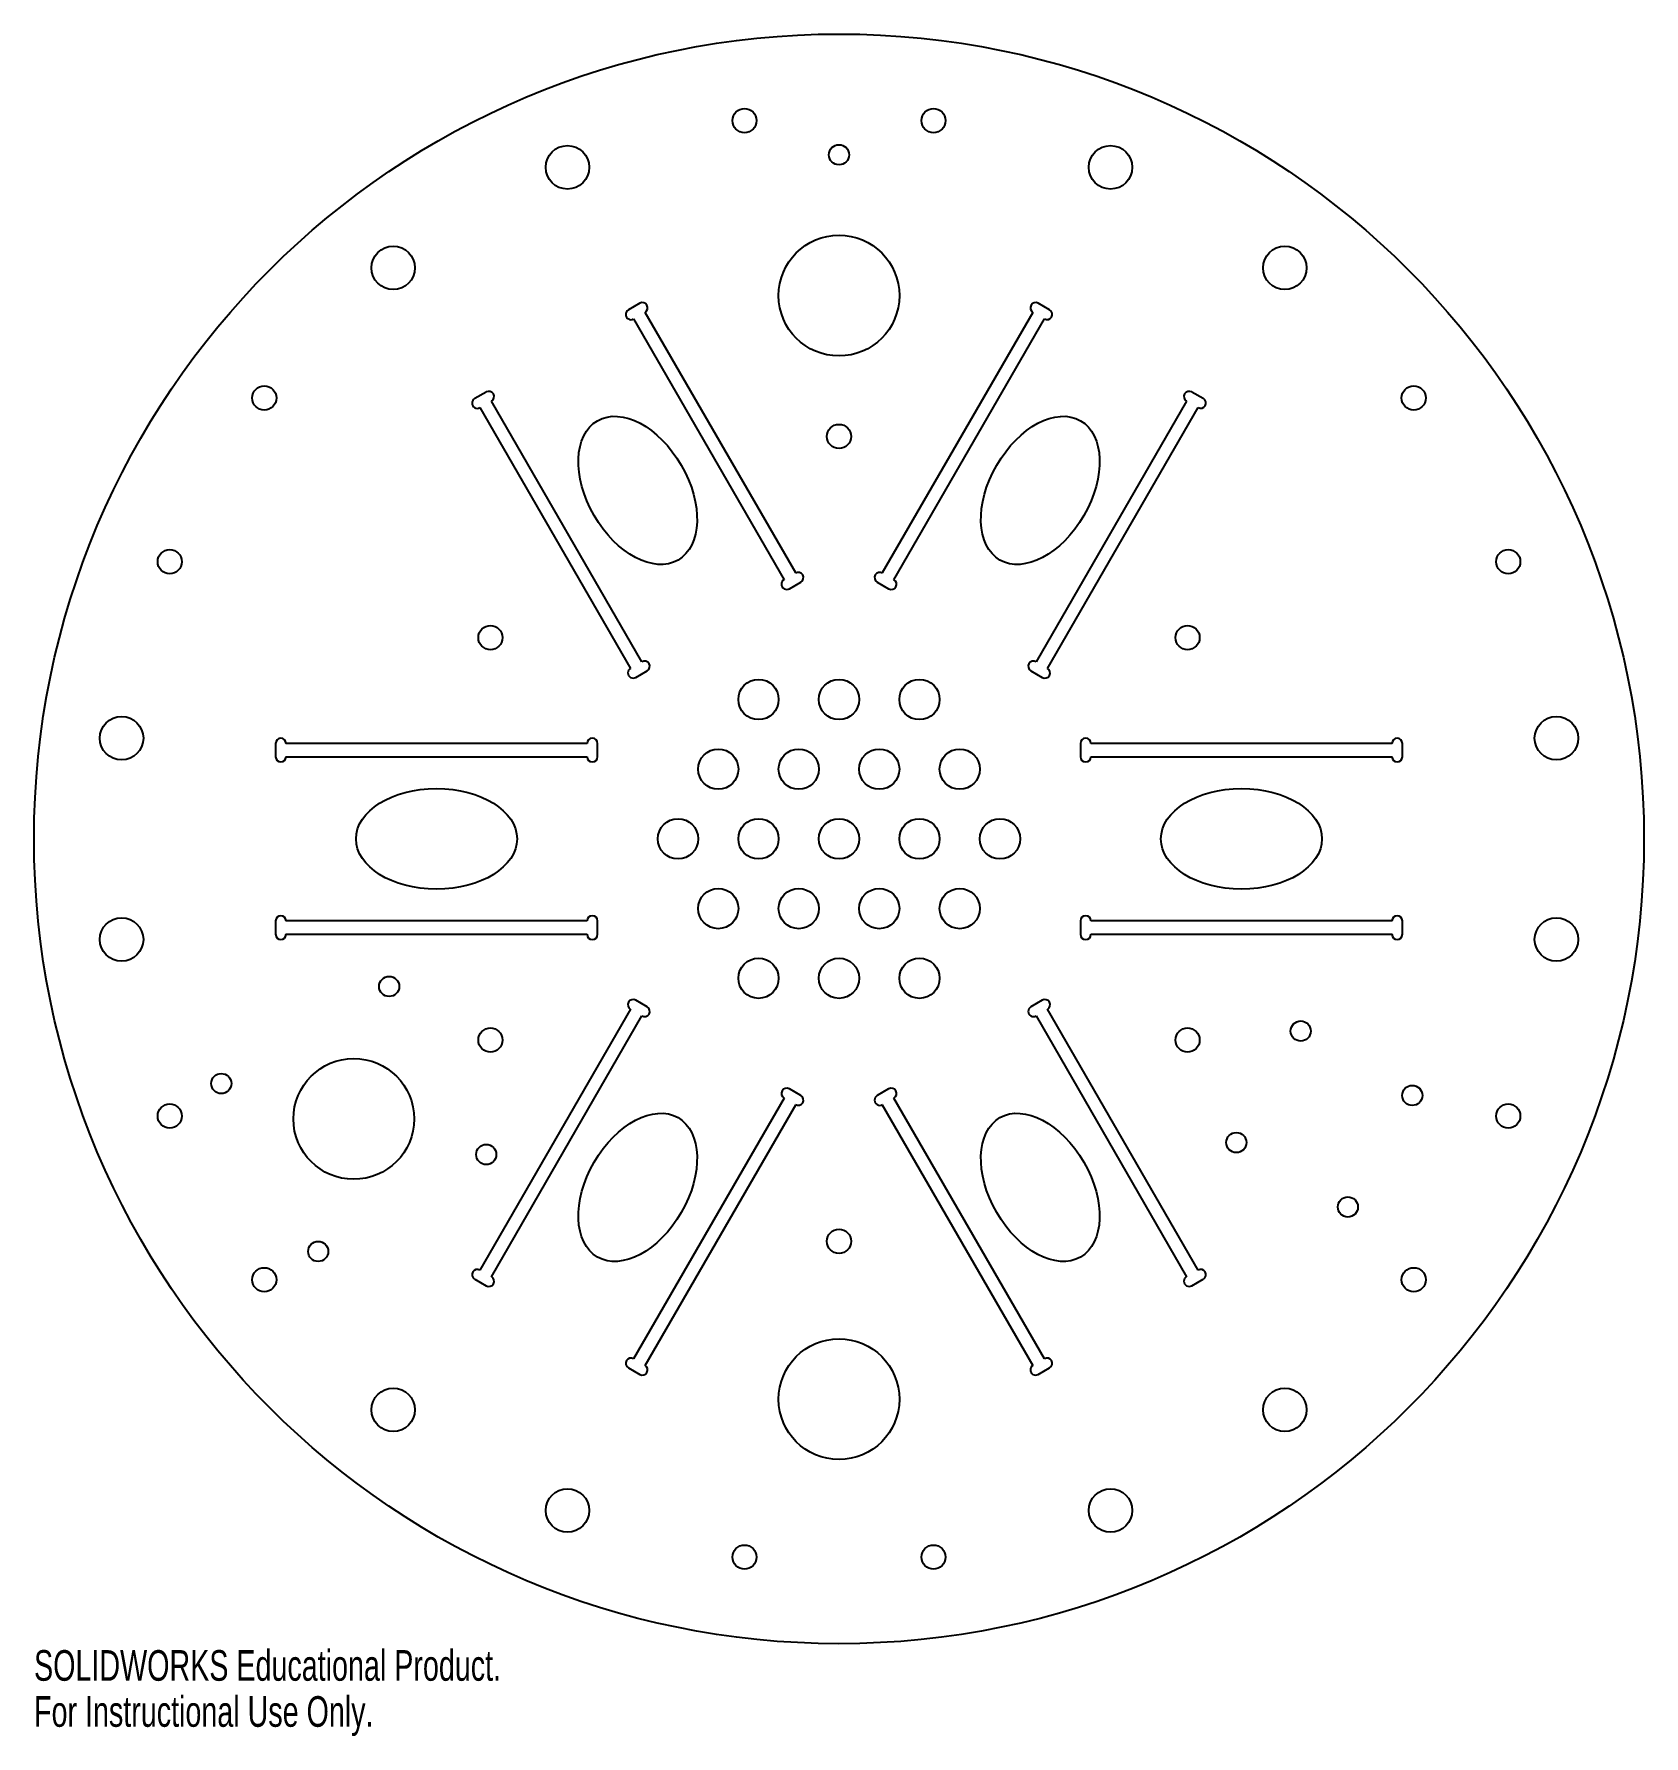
# Model space of a CAD drawing. Header units: inches. Extents: x -5 to 5, y -5.6 to 5.
import ezdxf

# ---------------------------------------------------------------- set-up
doc = ezdxf.new("R2010")
doc.units = ezdxf.units.IN
doc.header["$MEASUREMENT"] = 0
doc.styles.add('SLDTEXTSTYLE0', font='TXT', dxfattribs={"width": 0.7})

msp = doc.modelspace()

# ---------------------------------------------------------------- linework, layer by layer
at = {"color": 7, "linetype": 'Continuous', "lineweight": 25}
for p, q in [((-1.237, 3.327), (-1.308, 3.286)), ((1.308, 3.286), (1.237, 3.327)), ((-1.276, 3.23), (-0.341, 1.61)), ((-0.269, 1.652), (-1.204, 3.271)), ((1.204, 3.271), (0.269, 1.652)), ((0.341, 1.61), (1.276, 3.23)), ((-2.192, 2.776), (-2.263, 2.735)), ((2.263, 2.735), (2.192, 2.776)), ((-2.231, 2.679), (-1.296, 1.059)), ((-1.224, 1.1), (-2.159, 2.72)), ((2.159, 2.72), (1.224, 1.1)), ((1.296, 1.059), (2.231, 2.679)), ((-0.308, 1.554), (-0.237, 1.595)), ((0.237, 1.595), (0.308, 1.554)), ((-1.263, 1.003), (-1.192, 1.044)), ((1.192, 1.044), (1.263, 1.003)), ((-3.5, 0.593), (-3.5, 0.51)), ((-1.565, 0.593), (-3.435, 0.593)), ((-1.5, 0.51), (-1.5, 0.593)), ((1.5, 0.593), (1.5, 0.51)), ((3.435, 0.593), (1.565, 0.593)), ((3.5, 0.51), (3.5, 0.593)), ((-3.435, 0.51), (-1.565, 0.51)), ((1.565, 0.51), (3.435, 0.51)), ((-3.5, -0.51), (-3.5, -0.593)), ((-1.565, -0.51), (-3.435, -0.51)), ((-1.5, -0.593), (-1.5, -0.51)), ((1.5, -0.51), (1.5, -0.593)), ((3.435, -0.51), (1.565, -0.51)), ((3.5, -0.593), (3.5, -0.51)), ((-3.435, -0.593), (-1.565, -0.593)), ((1.565, -0.593), (3.435, -0.593)), ((-1.192, -1.044), (-1.263, -1.003)), ((1.263, -1.003), (1.192, -1.044)), ((-1.296, -1.059), (-2.231, -2.679)), ((-2.159, -2.72), (-1.224, -1.1)), ((1.224, -1.1), (2.159, -2.72)), ((2.231, -2.679), (1.296, -1.059)), ((-0.237, -1.595), (-0.308, -1.554)), ((0.308, -1.554), (0.237, -1.595)), ((-0.341, -1.61), (-1.276, -3.23)), ((-1.204, -3.271), (-0.269, -1.652)), ((0.269, -1.652), (1.204, -3.271)), ((1.276, -3.23), (0.341, -1.61)), ((-2.263, -2.735), (-2.192, -2.776)), ((2.192, -2.776), (2.263, -2.735)), ((-1.308, -3.286), (-1.237, -3.327)), ((1.237, -3.327), (1.308, -3.286))]:
    msp.add_line(p, q, dxfattribs=at)
for centre, radius in [((0, 0), 5), ((-0.587, 4.462), 0.075), ((0.587, 4.462), 0.075), ((-1.687, 4.172), 0.135), ((0, 4.25), 0.0625), ((1.687, 4.172), 0.135), ((0, 3.375), 0.375), ((-2.769, 3.547), 0.135), ((2.769, 3.547), 0.135), ((-3.57, 2.739), 0.075), ((3.57, 2.739), 0.075), ((0, 2.5), 0.075), ((-4.157, 1.722), 0.075), ((4.157, 1.722), 0.075), ((-2.165, 1.25), 0.075), ((2.165, 1.25), 0.075), ((-0.5, 0.866), 0.125), ((0, 0.866), 0.125), ((0.5, 0.866), 0.125), ((-4.456, 0.625), 0.135), ((4.456, 0.625), 0.135), ((-0.75, 0.433), 0.125), ((-0.25, 0.433), 0.125), ((0.25, 0.433), 0.125), ((0.75, 0.433), 0.125), ((-1, 0), 0.125), ((-0.5, 0), 0.125), ((0, 0), 0.125), ((0.5, 0), 0.125), ((1, 0), 0.125), ((-0.75, -0.433), 0.125), ((-0.25, -0.433), 0.125), ((0.25, -0.433), 0.125), ((0.75, -0.433), 0.125), ((-4.456, -0.625), 0.135), ((4.456, -0.625), 0.135), ((-0.5, -0.866), 0.125), ((0, -0.866), 0.125), ((0.5, -0.866), 0.125), ((-2.794, -0.917), 0.0625), ((2.868, -1.194), 0.0625), ((-2.165, -1.25), 0.075), ((2.165, -1.25), 0.075), ((-3.014, -1.74), 0.375), ((-3.837, -1.52), 0.0625), ((3.561, -1.594), 0.0625), ((-4.157, -1.722), 0.075), ((4.157, -1.722), 0.075), ((-2.191, -1.961), 0.0625), ((2.468, -1.887), 0.0625), ((3.161, -2.287), 0.0625), ((0, -2.5), 0.075), ((-3.235, -2.563), 0.0625), ((-3.57, -2.739), 0.075), ((3.57, -2.739), 0.075), ((0, -3.481), 0.375), ((-2.769, -3.547), 0.135), ((2.769, -3.547), 0.135), ((-1.687, -4.172), 0.135), ((1.687, -4.172), 0.135), ((-0.587, -4.462), 0.075), ((0.587, -4.462), 0.075)]:
    msp.add_circle(centre, radius, dxfattribs=at)
for centre, start, end in [((-1.292, 3.258), 120, 300), ((-1.221, 3.299), 300, 120), ((1.221, 3.299), 60, 240), ((1.292, 3.258), 240, 60), ((-2.175, 2.748), 300, 120), ((2.175, 2.748), 60, 240), ((-2.247, 2.707), 120, 300), ((2.247, 2.707), 240, 60), ((-0.325, 1.582), 120, 300), ((-0.253, 1.623), 300, 120), ((0.253, 1.623), 60, 240), ((0.325, 1.582), 240, 60), ((-1.279, 1.031), 120, 300), ((-1.208, 1.072), 300, 120), ((1.208, 1.072), 60, 240), ((1.279, 1.031), 240, 60), ((-3.467, 0.593), 0, 180), ((-1.532, 0.593), 0, 180), ((1.532, 0.593), 0, 180), ((3.467, 0.593), 0, 180), ((-3.467, 0.51), 180, 0), ((-1.532, 0.51), 180, 0), ((1.532, 0.51), 180, 360), ((3.467, 0.51), 180, 0), ((-3.467, -0.51), 0, 180), ((-1.532, -0.51), 0, 180), ((1.532, -0.51), 0, 180), ((3.467, -0.51), 0, 180), ((-3.467, -0.593), 180, 0), ((-1.532, -0.593), 180, 0), ((1.532, -0.593), 180, 0), ((3.467, -0.593), 180, 0), ((-1.279, -1.031), 60, 240), ((-1.208, -1.072), 240, 60), ((1.208, -1.072), 120, 300), ((1.279, -1.031), 300, 120), ((-0.325, -1.582), 60, 240), ((0.325, -1.582), 300, 120), ((-0.253, -1.623), 240, 60), ((0.253, -1.623), 120, 300), ((-2.247, -2.707), 60, 240), ((-2.175, -2.748), 240, 60), ((2.175, -2.748), 120, 300), ((2.247, -2.707), 300, 120), ((-1.292, -3.258), 60, 240), ((-1.221, -3.299), 240, 60), ((1.221, -3.299), 120, 300), ((1.292, -3.258), 300, 120)]:
    msp.add_arc(centre, 0.0325, start, end, dxfattribs=at)
for centre, major_axis in [((-1.25, 2.165), (-0.25, 0.433)), ((1.25, 2.165), (0.25, 0.433)), ((-2.5, 0), (-0.5, 0)), ((2.5, 0), (0.5, 0)), ((-1.25, -2.165), (-0.25, -0.433)), ((1.25, -2.165), (0.25, -0.433))]:
    msp.add_ellipse(centre, major_axis=major_axis, ratio=0.625, dxfattribs=at)

# ---------------------------------------------------------------- texts
at = {"color": 7, "linetype": 'Continuous', "char_height": 0.1903, "attachment_point": 1, "style": 'SLDTEXTSTYLE0'}
for s, insert in [('SOLIDWORKS Educational Product.', (-5, -5.04)), ('For Instructional Use Only.', (-5, -5.326))]:
    msp.add_mtext(s, dxfattribs=dict(at, insert=insert))

doc.saveas('drawing.dxf')
